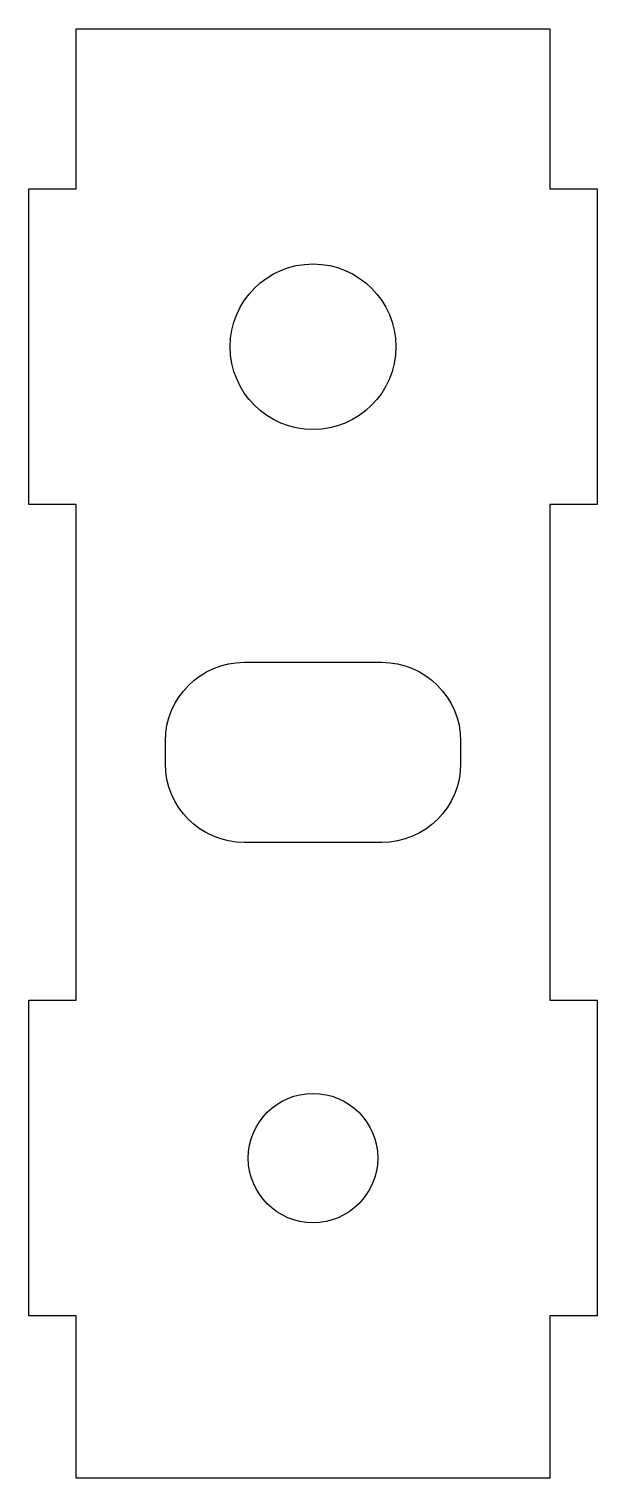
# Model space of a CAD drawing. Header units: millimetres. Extents: x 24.4 to 60.4, y -140.8 to -49.
import ezdxf

# ---------------------------------------------------------------- set-up
doc = ezdxf.new("R2010")
doc.units = ezdxf.units.MM
doc.layers.get('0').update_dxf_attribs({"linetype": 'CONTINUOUS'})

msp = doc.modelspace()

# ---------------------------------------------------------------- linework, layer by layer
msp.add_lwpolyline([(27.417, -110.52), (27.418, -79.1), (24.418, -79.1), (24.418, -59.1), (27.418, -59.1), (27.418, -48.961), (57.418, -48.961), (57.418, -59.1), (60.417, -59.1), (60.417, -79.1), (57.418, -79.1), (57.418, -110.52), (60.417, -110.52), (60.417, -130.52), (57.418, -130.52), (57.418, -140.798), (27.418, -140.798), (27.418, -130.52), (24.418, -130.52), (24.418, -110.52)], close=True)
msp.add_lwpolyline([(27.417, -110.52), (27.418, -79.1), (24.418, -79.1), (24.418, -59.1), (27.418, -59.1), (27.418, -48.961), (57.418, -48.961), (57.418, -59.1), (60.417, -59.1), (60.417, -79.1), (57.418, -79.1), (57.418, -110.52), (60.417, -110.52), (60.417, -130.52), (57.418, -130.52), (57.418, -140.798), (27.418, -140.798), (27.418, -130.52), (24.418, -130.52), (24.418, -110.52)], close=True)
msp.add_circle((42.418, -69.1), 5.25)
msp.add_circle((42.418, -69.1), 5.25)
for points, knots in [([(33.062, -95.52), (33.062, -95.046), (33.062, -94.573), (33.062, -91.338), (35.3, -89.1), (38.062, -89.1)], [-85.064428, -85.064428, -85.064428, -85.064428, -84.064428, -84.064428, -78.229657, -78.229657, -78.229657, -78.229657]), ([(33.062, -95.52), (33.062, -95.046), (33.062, -94.573), (33.062, -91.338), (35.3, -89.1), (38.062, -89.1)], [-85.064428, -85.064428, -85.064428, -85.064428, -84.064428, -84.064428, -78.229657, -78.229657, -78.229657, -78.229657]), ([(38.062, -89.1), (40.966, -89.1), (43.869, -89.1), (49.535, -89.1), (51.773, -91.338), (51.773, -94.1)], [-83.064428, -83.064428, -83.064428, -83.064428, -82.064428, -82.064428, -81.113458, -81.113458, -81.113458, -81.113458]), ([(38.062, -89.1), (40.966, -89.1), (43.869, -89.1), (49.535, -89.1), (51.773, -91.338), (51.773, -94.1)], [-83.064428, -83.064428, -83.064428, -83.064428, -82.064428, -82.064428, -81.113458, -81.113458, -81.113458, -81.113458]), ([(51.773, -95.52), (51.773, -98.281), (49.535, -100.52), (43.869, -100.52), (40.966, -100.52), (35.3, -100.52), (33.062, -98.281), (33.062, -95.52)], [-88.064428, -88.064428, -88.064428, -88.064428, -87.064428, -87.064428, -86.012885, -86.012885, -85.012898, -85.012898, -85.012898, -85.012898]), ([(51.773, -95.52), (51.773, -98.281), (49.535, -100.52), (43.869, -100.52), (40.966, -100.52), (35.3, -100.52), (33.062, -98.281), (33.062, -95.52)], [-88.064428, -88.064428, -88.064428, -88.064428, -87.064428, -87.064428, -86.012885, -86.012885, -85.012898, -85.012898, -85.012898, -85.012898]), ([(42.418, -124.62), (40.153, -124.62), (38.318, -122.784), (38.318, -118.255), (40.153, -116.42), (42.418, -116.42)], [-77.064428, -77.064428, -77.064428, -77.064428, -76.064428, -76.064428, -75.064398, -75.064398, -75.064398, -75.064398]), ([(42.418, -124.62), (40.153, -124.62), (38.318, -122.784), (38.318, -118.255), (40.153, -116.42), (42.418, -116.42)], [-77.064428, -77.064428, -77.064428, -77.064428, -76.064428, -76.064428, -75.064398, -75.064398, -75.064398, -75.064398]), ([(42.418, -116.42), (44.682, -116.42), (46.518, -118.255), (46.518, -122.784), (44.682, -124.62), (42.418, -124.62)], [-75.064428, -75.064428, -75.064428, -75.064428, -74.064428, -74.064428, -73.064474, -73.064474, -73.064474, -73.064474]), ([(42.418, -116.42), (44.682, -116.42), (46.518, -118.255), (46.518, -122.784), (44.682, -124.62), (42.418, -124.62)], [-75.064428, -75.064428, -75.064428, -75.064428, -74.064428, -74.064428, -73.064474, -73.064474, -73.064474, -73.064474])]:
    msp.add_open_spline(points, degree=3, knots=knots)
msp.add_open_spline([(51.773, -94.1), (51.773, -94.573), (51.773, -95.046), (51.773, -95.52)], degree=3)
msp.add_open_spline([(51.773, -94.1), (51.773, -94.573), (51.773, -95.046), (51.773, -95.52)], degree=3)

doc.saveas('drawing.dxf')
